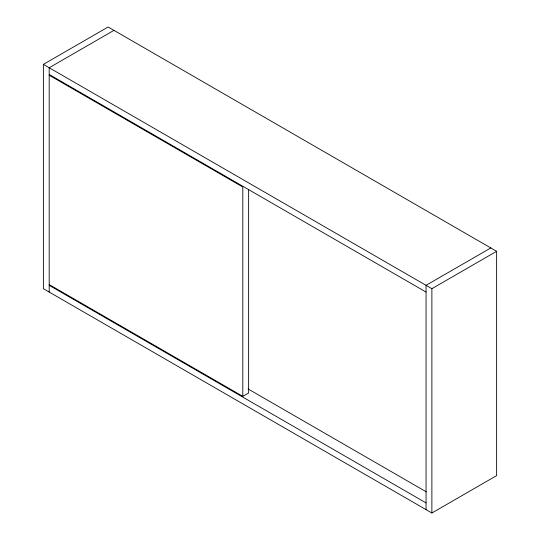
<?xml version="1.0" encoding="UTF-8"?>
<svg xmlns="http://www.w3.org/2000/svg" width="540" height="540" viewBox="0 0 540 540"><rect width="100%" height="100%" fill="white"/><g stroke="black" fill="none" stroke-linecap="round" stroke-linejoin="round"><path stroke-width="0.81" d="M43.369 64.382L108.122 27L496.631 251.309L496.631 475.619L431.879 513L43.369 288.691L43.369 64.382L431.879 288.691L496.631 251.309M113.947 30.361L49.194 67.75L49.194 292.059M490.806 247.941L426.053 285.329L426.053 509.639M49.194 284.58L242.804 396.36L248.63 392.999L248.63 189.526M49.194 74.48L426.053 292.052M49.194 75.229L242.804 187.002L242.804 396.36M248.083 388.942L426.35 491.866M49.194 285.329L426.053 502.909M431.879 288.691L431.879 513"/></g></svg>
